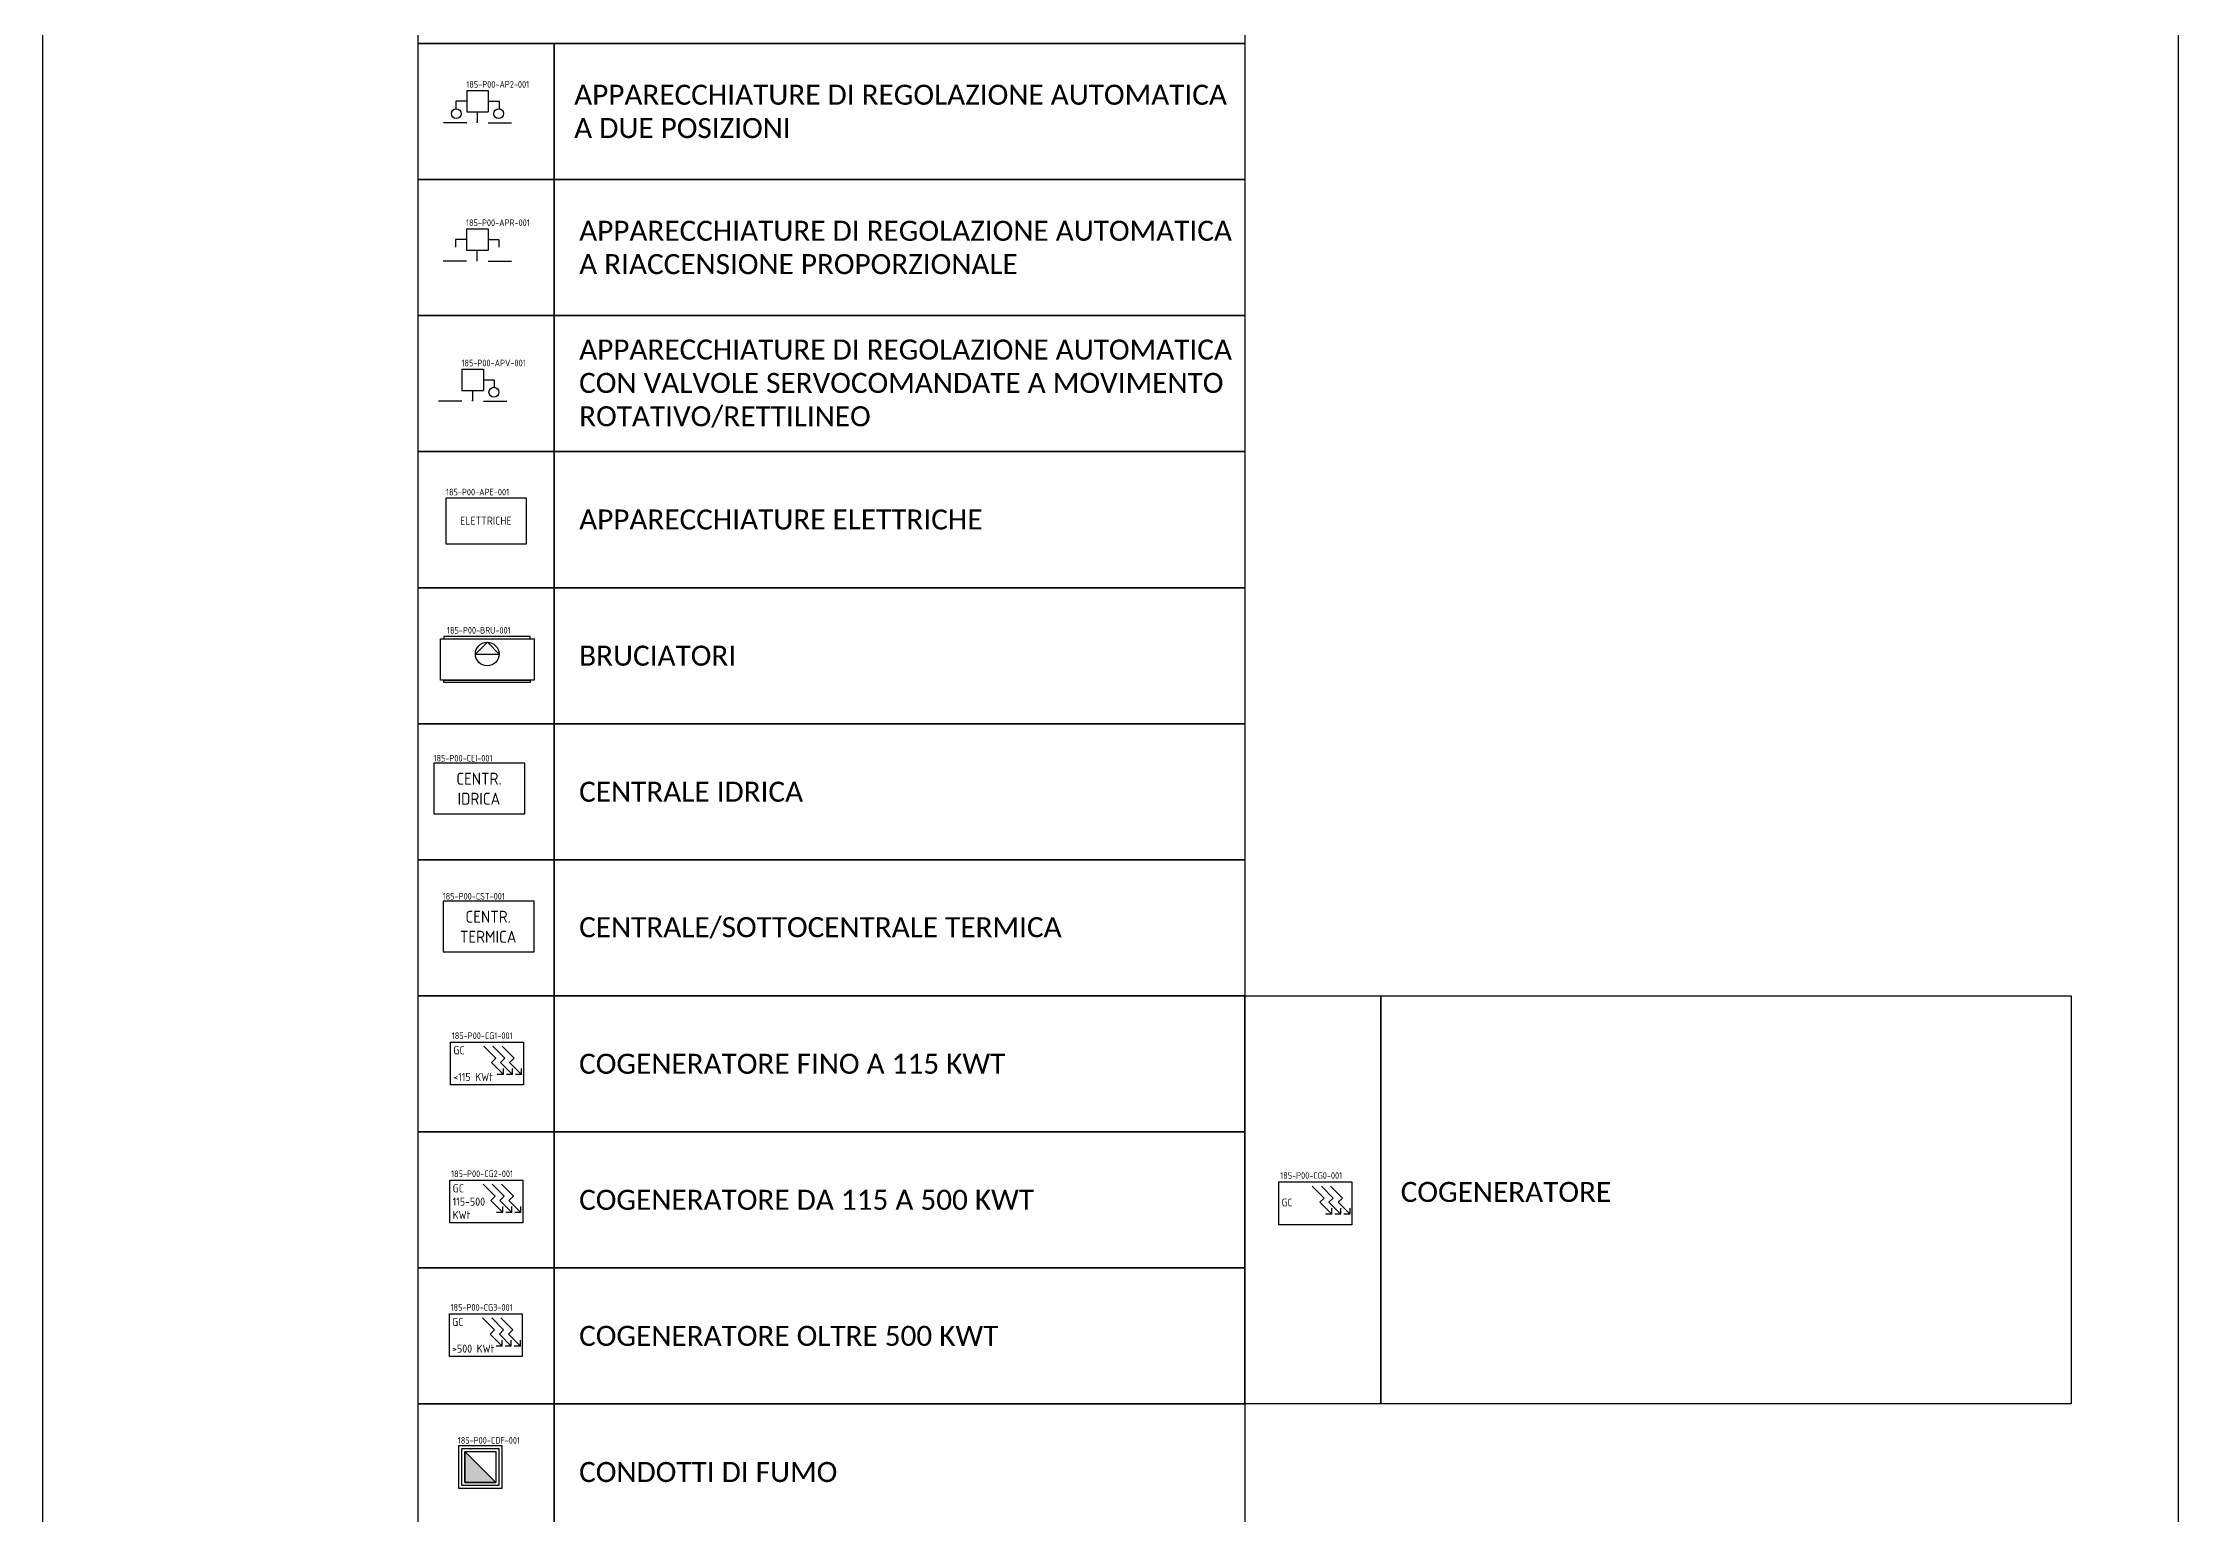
# Model space of a CAD drawing. Header units: millimetres. Extents: x -605.1 to -535.8, y -486.8 to -421.1.
# Drawn here: x -575.77 to -559.75, y -454.04 to -443.01 of the extents above; entities that cross this region are included whole.
import ezdxf

# ---------------------------------------------------------------- set-up
doc = ezdxf.new("R2010")
doc.units = ezdxf.units.MM
for name, color, linetype in [('00_Legenda-Linee', 7, 'Continuous'), ('A-Testo', 7, 'Continuous'), ('I-Impianti Climatizzazione Invernale', 5, 'Continuous'), ('Z-RM', 5, 'Continuous')]:
    doc.layers.add(name, color=color, linetype=linetype)
doc.styles.get("Standard").update_dxf_attribs({"font": 'isocp.shx'})

# ---------------------------------------------------------------- blocks, each defined once
blk = doc.blocks.new('VALVOLA')
for p, q in [((-0.4, 0), (-0.1, 0)), ((-0.1, 0.1), (0.1, -0.1)), ((-0.1, -0.1), (0.1, 0.1)), ((-0.1, 0.1), (-0.1, -0.1)), ((0.1, 0.1), (0.1, -0.1)), ((0.1, 0), (0.4, 0))]:
    blk.add_line(p, q)
blk.add_attdef('CODICE', (-0.1, 0.1), '', height=0.05)
at = {"flags": 1}
for tag, p in [('CODICE_LOCALE', (-0.2, -0.2)), ('DENOMINAZIONE_APPARATO', (-0.2, -0.3)), ('NOTE', (-0.2, -0.5)), ('FOTO', (-0.2, -0.6)), ('NUMERO_VALVOLE', (-0.2, -0.6)), ('STATO_CONSERVAZIONE', (-0.2, -0.7)), ('COD_APPARATO_01', (-0.2, -0.9)), ('COD_APPARATO_02', (-0.2, -0.9)), ('COD_APPARATO_03', (-0.2, -1)), ('COD_APPARATO_04', (-0.2, -1.1)), ('COD_APPARATO_05', (-0.2, -1.2)), ('COD_APPARATO_06', (-0.2, -1.3)), ('COD_APPARATO_07', (-0.2, -1.4)), ('COD_APPARATO_08', (-0.2, -1.5)), ('COD_APPARATO_09', (-0.2, -1.5)), ('COD_APPARATO_10', (-0.2, -1.6)), ('GC', (-0.2, -1.7)), ('GF', (-0.2, -1.8)), ('VCT', (-0.2, -1.9)), ('VCL', (-0.2, -2)), ('VSAN', (-0.2, -2.1)), ('VCC', (-0.2, -2.2)), ('ATTRIBUTO_01', (-0.2, -2.3)), ('ATTRIBUTO_02', (-0.2, -2.3)), ('ATTRIBUTO_03', (-0.2, -2.4)), ('ATTRIBUTO_04', (-0.2, -2.5)), ('ATTRIBUTO_05', (-0.2, -2.6)), ('ATTRIBUTO_06', (-0.2, -2.7)), ('ATTRIBUTO_07', (-0.2, -2.8)), ('ATTRIBUTO_08', (-0.2, -2.9)), ('ATTRIBUTO_09', (-0.2, -3)), ('ATTRIBUTO_10', (-0.2, -3.1))]:
    blk.add_attdef(tag, p, '', height=0.05, dxfattribs=at)
blk = doc.blocks.new('REGOLAZIONE_AUTOMATICA_DUE-P')
for p, q in [((-0.081, 0.162), (-0.162, 0.162)), ((-0.162, 0.162), (-0.162, 0.105)), ((-0.081, 0.242), (-0.081, 0.081)), ((-0.081, 0.242), (0.081, 0.242)), ((0.081, 0.242), (0.081, 0.081)), ((0.081, 0.162), (0.162, 0.162)), ((0.162, 0.162), (0.162, 0.105)), ((-0.081, 0.081), (0.081, 0.081)), ((0, 0), (0, 0.081)), ((-0.081, 0), (-0.256, 0)), ((0.081, 0), (0.256, 0))]:
    blk.add_line(p, q)
for centre in [(-0.159, 0.068), (0.159, 0.068)]:
    blk.add_circle(centre, 0.0371)
at = {"xscale": 0.003366126230431643, "yscale": 0.003366126230431643, "zscale": 0.003366126230431643}
blk.add_blockref('VALVOLA', (-0.005, 0.006), dxfattribs=at)
blk.add_attdef('CODICE', (-0.084, 0.262), '', height=0.05)
at = {"flags": 1}
for tag, p in [('CODICE_LOCALE', (-0.235, -0.151)), ('DENOMINAZIONE_APPARATO', (-0.229, -0.252)), ('NOTE', (-0.217, -0.353)), ('FOTO', (-0.225, -0.45)), ('STATO_CONSERVAZIONE', (-0.245, -0.64)), ('MODELLO', (-0.24, -0.543)), ('GC', (-0.227, -0.742)), ('GF', (-0.227, -0.829)), ('VCT', (-0.227, -0.91)), ('VCL', (-0.227, -0.996)), ('VSAN', (-0.227, -1.084)), ('VCC', (-0.227, -1.175)), ('ATTRIBUTO_01', (-0.223, -1.29)), ('ATTRIBUTO_02', (-0.223, -1.375)), ('ATTRIBUTO_03', (-0.223, -1.472)), ('ATTRIBUTO_04', (-0.223, -1.557)), ('ATTRIBUTO_05', (-0.223, -1.646)), ('ATTRIBUTO_06', (-0.223, -1.732)), ('ATTRIBUTO_07', (-0.223, -1.824)), ('ATTRIBUTO_08', (-0.223, -1.91)), ('ATTRIBUTO_09', (-0.223, -2.001)), ('ATTRIBUTO_10', (-0.223, -2.086))]:
    blk.add_attdef(tag, p, '', height=0.05, dxfattribs=at)
blk = doc.blocks.new('REGOLAZIONE_AUTOMATICA')
for p, q in [((-0.081, 0.162), (-0.162, 0.162)), ((-0.162, 0.162), (-0.162, 0.105)), ((-0.081, 0.242), (-0.081, 0.081)), ((-0.081, 0.242), (0.081, 0.242)), ((0.081, 0.242), (0.081, 0.081)), ((0.081, 0.162), (0.162, 0.162)), ((0.162, 0.162), (0.162, 0.105)), ((-0.081, 0.081), (0.081, 0.081)), ((0, 0), (0, 0.081)), ((-0.081, 0), (-0.256, 0)), ((0.081, 0), (0.256, 0))]:
    blk.add_line(p, q)
at = {"xscale": 0.003366126230431643, "yscale": 0.003366126230431643, "zscale": 0.003366126230431643}
blk.add_blockref('VALVOLA', (-0.005, 0.006), dxfattribs=at)
blk.add_attdef('CODICE', (-0.084, 0.262), '', height=0.05)
at = {"flags": 1}
for tag, p in [('CODICE_LOCALE', (-0.13, -0.169)), ('DENOMINAZIONE_APPARATO', (-0.124, -0.27)), ('NOTE', (-0.112, -0.371)), ('STATO_CONSERVAZIONE', (-0.109, -0.475)), ('GC', (-0.091, -0.577)), ('GF', (-0.091, -0.665)), ('VCT', (-0.091, -0.745)), ('VCL', (-0.091, -0.832)), ('VSAN', (-0.091, -0.92)), ('VCC', (-0.091, -1.01)), ('ATTRIBUTO_01', (-0.086, -1.125)), ('ATTRIBUTO_02', (-0.086, -1.211)), ('ATTRIBUTO_03', (-0.086, -1.307)), ('ATTRIBUTO_04', (-0.086, -1.393)), ('ATTRIBUTO_05', (-0.086, -1.482)), ('ATTRIBUTO_06', (-0.086, -1.567)), ('ATTRIBUTO_07', (-0.086, -1.66)), ('ATTRIBUTO_08', (-0.086, -1.745)), ('ATTRIBUTO_09', (-0.086, -1.836)), ('ATTRIBUTO_10', (-0.086, -1.922))]:
    blk.add_attdef(tag, p, '', height=0.05, dxfattribs=at)
blk = doc.blocks.new('VALVMOTOR')
for p, q in [((-0.081, 0.242), (-0.081, 0.081)), ((-0.081, 0.242), (0.081, 0.242)), ((0.081, 0.242), (0.081, 0.081)), ((0.081, 0.162), (0.162, 0.162)), ((0.162, 0.162), (0.162, 0.105)), ((-0.081, 0.081), (0.081, 0.081)), ((0, 0), (0, 0.081)), ((-0.081, 0), (-0.256, 0)), ((0.081, 0), (0.256, 0))]:
    blk.add_line(p, q)
blk.add_circle((0.159, 0.068), 0.0371)
at = {"xscale": 0.003366126230431643, "yscale": 0.003366126230431643, "zscale": 0.003366126230431643}
blk.add_blockref('VALVOLA', (-0.005, 0.006), dxfattribs=at)
blk.add_attdef('CODICE', (-0.084, 0.262), '', height=0.05)
at = {"flags": 1}
for tag, p in [('CODICE_LOCALE', (-0.164, -0.214)), ('DENOMINAZIONE_APPARATO', (-0.158, -0.316)), ('FOTO', (-0.154, -0.514)), ('NOTE', (-0.146, -0.416)), ('MARCA', (-0.149, -0.591)), ('STATO_CONSERVAZIONE', (-0.149, -0.804)), ('MODELLO', (-0.144, -0.707)), ('GC', (-0.131, -0.906)), ('GF', (-0.131, -0.994)), ('VCT', (-0.131, -1.074)), ('VCL', (-0.131, -1.161)), ('VSAN', (-0.131, -1.248)), ('VCC', (-0.131, -1.339)), ('ATTRIBUTO_01', (-0.127, -1.454)), ('ATTRIBUTO_02', (-0.127, -1.539)), ('ATTRIBUTO_03', (-0.127, -1.636)), ('ATTRIBUTO_04', (-0.127, -1.721)), ('ATTRIBUTO_05', (-0.127, -1.81)), ('ATTRIBUTO_06', (-0.127, -1.896)), ('ATTRIBUTO_07', (-0.127, -1.988)), ('ATTRIBUTO_08', (-0.127, -2.074)), ('ATTRIBUTO_09', (-0.127, -2.165)), ('ATTRIBUTO_10', (-0.127, -2.25))]:
    blk.add_attdef(tag, p, '', height=0.05, dxfattribs=at)
blk = doc.blocks.new('APP_ELETTRICHE')
blk.add_lwpolyline([(-0.3, 0.349), (0.3, 0.349), (0.3, 0), (-0.3, 0)], close=True)
at = {"insert": (-0.001, 0.177), "char_height": 0.06, "width": 0.4804, "attachment_point": 5}
blk.add_mtext('ELETTRICHE', dxfattribs=at)
blk.add_attdef('CODICE', (-0.3, 0.366), '', height=0.05)
at = {"flags": 1}
for tag, p in [('CODICE_LOCALE', (-0.294, -0.209)), ('DENOMINAZIONE_APPARATO', (-0.289, -0.311)), ('NOTE', (-0.289, -0.443)), ('MARCA', (-0.293, -0.647)), ('FOTO', (-0.29, -0.548)), ('TIPO', (-0.293, -0.848)), ('MODELLO', (-0.289, -0.743)), ('STATO_CONSERVAZIONE', (-0.293, -0.94)), ('GC', (-0.288, -1.054)), ('GF', (-0.288, -1.141)), ('VCT', (-0.288, -1.222)), ('VCL', (-0.288, -1.308)), ('VSAN', (-0.288, -1.396)), ('VCC', (-0.288, -1.487)), ('ATTRIBUTO_01', (-0.295, -1.585)), ('ATTRIBUTO_02', (-0.295, -1.671)), ('ATTRIBUTO_03', (-0.295, -1.767)), ('ATTRIBUTO_04', (-0.294, -1.852)), ('ATTRIBUTO_05', (-0.294, -1.941)), ('ATTRIBUTO_06', (-0.294, -2.027)), ('ATTRIBUTO_07', (-0.294, -2.12)), ('ATTRIBUTO_08', (-0.294, -2.205)), ('ATTRIBUTO_09', (-0.294, -2.296)), ('ATTRIBUTO_10', (-0.294, -2.381))]:
    blk.add_attdef(tag, p, '', height=0.05, dxfattribs=at)
blk = doc.blocks.new('BRUCIATORE')
for points in [[(-0.348, 0.327), (0.353, 0.327), (0.353, 0.018), (-0.348, 0.018)], [(-0.324, 0.327), (0.324, 0.327), (0.324, 0.345), (-0.324, 0.345)], [(-0.324, 0.018), (0.324, 0.018), (0.324, 0), (-0.324, 0)]]:
    blk.add_lwpolyline(points, close=True)
blk.add_lwpolyline([(-0.086, 0.213), (0.091, 0.213), (0.003, 0.302), (-0.086, 0.213)])
blk.add_circle((0.002, 0.213), 0.0888)
blk.add_attdef('CODICE', (-0.3, 0.366), '', height=0.05)
at = {"flags": 1}
for tag, p in [('CODICE_LOCALE', (-0.354, -0.193)), ('DENOMINAZIONE_APPARATO', (-0.349, -0.295)), ('NOTE', (-0.349, -0.427)), ('MARCA', (-0.353, -0.631)), ('FOTO', (-0.349, -0.532)), ('TIPO', (-0.353, -0.832)), ('MODELLO', (-0.349, -0.727)), ('ANNO_COSTRUZIONE_INSTALLAZIONE', (-0.358, -0.934)), ('STATO_CONSERVAZIONE', (-0.351, -1.054)), ('POTENZIALITA', (-0.343, -1.153)), ('UNITA_MISURA_POTENZA', (-0.344, -1.24)), ('CODICE_STORICO', (-0.342, -1.331)), ('MATRICOLA', (-0.344, -1.418)), ('UTENZA_SERVITA', (-0.344, -1.511)), ('GC', (-0.339, -1.629)), ('VCT', (-0.339, -1.797)), ('GF', (-0.339, -1.717)), ('VCL', (-0.339, -1.884)), ('VSAN', (-0.339, -1.972)), ('VCC', (-0.339, -2.062)), ('ATTRIBUTO_01', (-0.346, -2.161)), ('ATTRIBUTO_02', (-0.346, -2.246)), ('ATTRIBUTO_03', (-0.346, -2.343)), ('ATTRIBUTO_04', (-0.345, -2.428)), ('ATTRIBUTO_05', (-0.345, -2.517)), ('ATTRIBUTO_06', (-0.345, -2.603)), ('ATTRIBUTO_07', (-0.345, -2.695)), ('ATTRIBUTO_08', (-0.345, -2.781)), ('ATTRIBUTO_09', (-0.345, -2.872)), ('ATTRIBUTO_10', (-0.345, -2.957))]:
    blk.add_attdef(tag, p, '', height=0.05, dxfattribs=at)
blk = doc.blocks.new('CENTRALE_IDRICA')
blk.add_lwpolyline([(-0.341, 0), (0.341, 0), (0.341, 0.38), (-0.341, 0.38)], close=True)
at = {"insert": (-0.003, 0.189), "char_height": 0.09, "width": 0.4804, "attachment_point": 5}
blk.add_mtext('CENTR. IDRICA', dxfattribs=at)
blk.add_attdef('CODICE', (-0.344, 0.393), '', height=0.05)
at = {"flags": 1}
for tag, p in [('CODICE_LOCALE', (-0.337, -0.232)), ('DENOMINAZIONE_APPARATO', (-0.331, -0.335)), ('FOTO', (-0.338, -0.517)), ('NOTE', (-0.332, -0.428)), ('STATO_CONSERVAZIONE', (-0.336, -0.613)), ('GC', (-0.337, -0.705)), ('GF', (-0.337, -0.793)), ('VCT', (-0.337, -0.873)), ('VCL', (-0.337, -0.96)), ('VSAN', (-0.337, -1.048)), ('VCC', (-0.337, -1.138)), ('ATTRIBUTO_01', (-0.343, -1.237)), ('ATTRIBUTO_02', (-0.343, -1.322)), ('ATTRIBUTO_03', (-0.343, -1.419)), ('ATTRIBUTO_04', (-0.343, -1.504)), ('ATTRIBUTO_05', (-0.343, -1.593)), ('ATTRIBUTO_06', (-0.343, -1.679)), ('ATTRIBUTO_07', (-0.343, -1.771)), ('ATTRIBUTO_08', (-0.343, -1.857)), ('ATTRIBUTO_09', (-0.343, -1.948)), ('ATTRIBUTO_10', (-0.343, -2.033))]:
    blk.add_attdef(tag, p, '', height=0.05, dxfattribs=at)
blk = doc.blocks.new('CENTRALE_TERMICA')
blk.add_lwpolyline([(-0.341, 0), (0.341, 0), (0.341, 0.38), (-0.341, 0.38)], close=True)
at = {"insert": (-0.003, 0.189), "char_height": 0.09, "width": 0.4804, "attachment_point": 5}
blk.add_mtext('CENTR. TERMICA', dxfattribs=at)
blk.add_attdef('CODICE', (-0.344, 0.393), '', height=0.05)
at = {"flags": 1}
for tag, p in [('CODICE_LOCALE', (-0.329, -0.135)), ('DENOMINAZIONE_APPARATO', (-0.324, -0.238)), ('NOTE', (-0.324, -0.331)), ('FOTO', (-0.331, -0.42)), ('STATO_CONSERVAZIONE', (-0.329, -0.515)), ('GC', (-0.33, -0.608)), ('VCT', (-0.33, -0.776)), ('GF', (-0.33, -0.696)), ('VCL', (-0.33, -0.863)), ('VSAN', (-0.33, -0.951)), ('ATTRIBUTO_01', (-0.336, -1.14)), ('VCC', (-0.33, -1.041)), ('ATTRIBUTO_02', (-0.336, -1.225)), ('ATTRIBUTO_03', (-0.336, -1.321)), ('ATTRIBUTO_04', (-0.336, -1.407)), ('ATTRIBUTO_05', (-0.336, -1.496)), ('ATTRIBUTO_06', (-0.336, -1.581)), ('ATTRIBUTO_07', (-0.336, -1.674)), ('ATTRIBUTO_08', (-0.336, -1.76)), ('ATTRIBUTO_09', (-0.336, -1.85)), ('ATTRIBUTO_10', (-0.336, -1.936))]:
    blk.add_attdef(tag, p, '', height=0.05, dxfattribs=at)
blk = doc.blocks.new('GRUPCOGEN_115')
blk.add_lwpolyline([(-0.273, 0.322), (0.273, 0.322), (0.273, 0), (-0.273, 0)], close=True)
for points in [[(0.123, 0.079), (0.033, 0.168), (0.066, 0.2), (-0.024, 0.29)], [(0.191, 0.079), (0.102, 0.168), (0.134, 0.2), (0.045, 0.29)], [(0.26, 0.079), (0.17, 0.168), (0.203, 0.2), (0.113, 0.29)], [(0.123, 0.079), (0.077, 0.079)], [(0.123, 0.079), (0.123, 0.124)], [(0.191, 0.079), (0.146, 0.079)], [(0.191, 0.079), (0.191, 0.124)], [(0.26, 0.079), (0.214, 0.079)], [(0.26, 0.079), (0.26, 0.124)]]:
    blk.add_lwpolyline(points)
at = {"insert": (-0.012, 0.16), "char_height": 0.06, "width": 0.4804, "attachment_point": 5}
blk.add_mtext('\\pxql;GC\\P{\\Fromans|c228;\\P}<115 KWt', dxfattribs=at)
blk.add_attdef('CODICE', (-0.264, 0.344), '', height=0.05)
at = {"flags": 1}
for tag, p in [('CODICE_LOCALE', (-0.277, -0.105)), ('DENOMINAZIONE_APPARATO', (-0.271, -0.207)), ('NOTE', (-0.271, -0.301)), ('FOTO', (-0.278, -0.389)), ('MARCA', (-0.274, -0.49)), ('MODELLO', (-0.274, -0.581)), ('TIPO', (-0.27, -0.669)), ('ANNO_COSTRUZIONE_INSTALLAZIONE', (-0.276, -0.765)), ('STATO_CONSERVAZIONE', (-0.278, -0.862)), ('POTENZIALITA', (-0.275, -0.965)), ('UNITA_MISURA_POTENZA', (-0.275, -1.052)), ('CODICE_STORICO', (-0.272, -1.143)), ('MATRICOLA', (-0.273, -1.231)), ('POTENZA_NOMINALE', (-0.272, -1.317)), ('ORE_FUNZIONAMENTO', (-0.27, -1.4)), ('GC', (-0.264, -1.501)), ('GF', (-0.264, -1.588)), ('VCT', (-0.264, -1.668)), ('VCL', (-0.264, -1.755)), ('VSAN', (-0.264, -1.843)), ('VCC', (-0.264, -1.933)), ('ATTRIBUTO_01', (-0.27, -2.032)), ('ATTRIBUTO_02', (-0.27, -2.117)), ('ATTRIBUTO_03', (-0.27, -2.214)), ('ATTRIBUTO_04', (-0.27, -2.299)), ('ATTRIBUTO_05', (-0.27, -2.388)), ('ATTRIBUTO_06', (-0.27, -2.474)), ('ATTRIBUTO_07', (-0.27, -2.566)), ('ATTRIBUTO_08', (-0.27, -2.652)), ('ATTRIBUTO_09', (-0.27, -2.743)), ('ATTRIBUTO_10', (-0.27, -2.828))]:
    blk.add_attdef(tag, p, '', height=0.05, dxfattribs=at)
blk = doc.blocks.new('GRUPCOGEN_115-500')
blk.add_lwpolyline([(-0.273, 0.322), (0.273, 0.322), (0.273, 0), (-0.273, 0)], close=True)
for points in [[(0.123, 0.079), (0.033, 0.168), (0.066, 0.2), (-0.024, 0.29)], [(0.191, 0.079), (0.102, 0.168), (0.134, 0.2), (0.045, 0.29)], [(0.26, 0.079), (0.17, 0.168), (0.203, 0.2), (0.113, 0.29)], [(0.123, 0.079), (0.077, 0.079)], [(0.123, 0.079), (0.123, 0.124)], [(0.191, 0.079), (0.146, 0.079)], [(0.191, 0.079), (0.191, 0.124)], [(0.26, 0.079), (0.214, 0.079)], [(0.26, 0.079), (0.26, 0.124)]]:
    blk.add_lwpolyline(points)
at = {"insert": (-0.012, 0.16), "char_height": 0.06, "width": 0.4804, "attachment_point": 5}
blk.add_mtext('\\pxql;{\\Fisocp.shx|c228;GC\\P115-500 \\PKWt}', dxfattribs=at)
blk.add_attdef('CODICE', (-0.264, 0.344), '', height=0.05)
at = {"flags": 1}
for tag, p in [('CODICE_LOCALE', (-0.277, -0.105)), ('DENOMINAZIONE_APPARATO', (-0.271, -0.207)), ('NOTE', (-0.271, -0.301)), ('FOTO', (-0.278, -0.389)), ('MARCA', (-0.274, -0.49)), ('MODELLO', (-0.274, -0.581)), ('TIPO', (-0.27, -0.669)), ('ANNO_COSTRUZIONE_INSTALLAZIONE', (-0.276, -0.765)), ('STATO_CONSERVAZIONE', (-0.278, -0.862)), ('POTENZIALITA', (-0.275, -0.965)), ('UNITA_MISURA_POTENZA', (-0.275, -1.052)), ('CODICE_STORICO', (-0.272, -1.143)), ('MATRICOLA', (-0.273, -1.231)), ('POTENZA_NOMINALE', (-0.272, -1.317)), ('ORE_FUNZIONAMENTO', (-0.27, -1.4)), ('GC', (-0.264, -1.501)), ('GF', (-0.264, -1.588)), ('VCT', (-0.264, -1.668)), ('VCL', (-0.264, -1.755)), ('VSAN', (-0.264, -1.843)), ('VCC', (-0.264, -1.933)), ('ATTRIBUTO_01', (-0.27, -2.032)), ('ATTRIBUTO_02', (-0.27, -2.117)), ('ATTRIBUTO_03', (-0.27, -2.214)), ('ATTRIBUTO_04', (-0.27, -2.299)), ('ATTRIBUTO_05', (-0.27, -2.388)), ('ATTRIBUTO_06', (-0.27, -2.474)), ('ATTRIBUTO_07', (-0.27, -2.566)), ('ATTRIBUTO_08', (-0.27, -2.652)), ('ATTRIBUTO_09', (-0.27, -2.743)), ('ATTRIBUTO_10', (-0.27, -2.828))]:
    blk.add_attdef(tag, p, '', height=0.05, dxfattribs=at)
blk = doc.blocks.new('GRUPCOGEN_500')
blk.add_lwpolyline([(-0.273, 0.322), (0.273, 0.322), (0.273, 0), (-0.273, 0)], close=True)
for points in [[(0.123, 0.079), (0.033, 0.168), (0.066, 0.2), (-0.024, 0.29)], [(0.191, 0.079), (0.102, 0.168), (0.134, 0.2), (0.045, 0.29)], [(0.26, 0.079), (0.17, 0.168), (0.203, 0.2), (0.113, 0.29)], [(0.123, 0.079), (0.077, 0.079)], [(0.123, 0.079), (0.123, 0.124)], [(0.191, 0.079), (0.146, 0.079)], [(0.191, 0.079), (0.191, 0.124)], [(0.26, 0.079), (0.214, 0.079)], [(0.26, 0.079), (0.26, 0.124)]]:
    blk.add_lwpolyline(points)
at = {"insert": (-0.012, 0.16), "char_height": 0.06, "width": 0.4804, "attachment_point": 5}
blk.add_mtext('\\pxql;{\\Fisocp.shx|c228;GC\\P\\Fromans|c228;\\P\\Fisocp.shx|c228;>500 KWt}', dxfattribs=at)
blk.add_attdef('CODICE', (-0.264, 0.344), '', height=0.05)
at = {"flags": 1}
for tag, p in [('CODICE_LOCALE', (-0.277, -0.105)), ('DENOMINAZIONE_APPARATO', (-0.271, -0.207)), ('NOTE', (-0.271, -0.301)), ('FOTO', (-0.278, -0.389)), ('MARCA', (-0.274, -0.49)), ('MODELLO', (-0.274, -0.581)), ('TIPO', (-0.27, -0.669)), ('ANNO_COSTRUZIONE_INSTALLAZIONE', (-0.276, -0.765)), ('STATO_CONSERVAZIONE', (-0.278, -0.862)), ('POTENZIALITA', (-0.275, -0.965)), ('UNITA_MISURA_POTENZA', (-0.275, -1.052)), ('CODICE_STORICO', (-0.272, -1.143)), ('MATRICOLA', (-0.273, -1.231)), ('POTENZA_NOMINALE', (-0.272, -1.317)), ('ORE_FUNZIONAMENTO', (-0.27, -1.4)), ('GC', (-0.264, -1.501)), ('GF', (-0.264, -1.588)), ('VCT', (-0.264, -1.668)), ('VCL', (-0.264, -1.755)), ('VSAN', (-0.264, -1.843)), ('VCC', (-0.264, -1.933)), ('ATTRIBUTO_01', (-0.27, -2.032)), ('ATTRIBUTO_02', (-0.27, -2.117)), ('ATTRIBUTO_03', (-0.27, -2.214)), ('ATTRIBUTO_04', (-0.27, -2.299)), ('ATTRIBUTO_05', (-0.27, -2.388)), ('ATTRIBUTO_06', (-0.27, -2.474)), ('ATTRIBUTO_07', (-0.27, -2.566)), ('ATTRIBUTO_08', (-0.27, -2.652)), ('ATTRIBUTO_09', (-0.27, -2.743)), ('ATTRIBUTO_10', (-0.27, -2.828))]:
    blk.add_attdef(tag, p, '', height=0.05, dxfattribs=at)
blk = doc.blocks.new('GRUPCOGEN')
blk.add_lwpolyline([(-0.273, 0.322), (0.273, 0.322), (0.273, 0), (-0.273, 0)], close=True)
for points in [[(0.123, 0.079), (0.033, 0.168), (0.066, 0.2), (-0.024, 0.29)], [(0.191, 0.079), (0.102, 0.168), (0.134, 0.2), (0.045, 0.29)], [(0.26, 0.079), (0.17, 0.168), (0.203, 0.2), (0.113, 0.29)], [(0.123, 0.079), (0.077, 0.079)], [(0.123, 0.079), (0.123, 0.124)], [(0.191, 0.079), (0.146, 0.079)], [(0.191, 0.079), (0.191, 0.124)], [(0.26, 0.079), (0.214, 0.079)], [(0.26, 0.079), (0.26, 0.124)]]:
    blk.add_lwpolyline(points)
blk.add_text('GC', height=0.057).set_placement((-0.253, 0.138))
blk.add_attdef('CODICE', (-0.264, 0.344), '', height=0.05)
at = {"flags": 1}
for tag, p in [('CODICE_LOCALE', (-0.271, -0.091)), ('DENOMINAZIONE_APPARATO', (-0.27, -0.193)), ('TAGLIA', (-0.271, -0.294)), ('NOTE', (-0.245, -0.395)), ('FOTO', (-0.244, -0.507)), ('MARCA', (-0.252, -0.612)), ('TIPO', (-0.255, -0.818)), ('MODELLO', (-0.248, -0.711)), ('ANNO_COSTRUZIONE_INSTALLAZIONE', (-0.238, -0.914)), ('POTENZIALITA', (-0.241, -1.13)), ('STATO_CONSERVAZIONE', (-0.236, -1.012)), ('CODICE_STORICO', (-0.218, -1.324)), ('UNITA_MISURA_POTENZA', (-0.217, -1.225)), ('MATRICOLA', (-0.235, -1.411)), ('POTENZA_NOMINALE', (-0.242, -1.505)), ('ORE_FUNZIONAMENTO', (-0.24, -1.597)), ('GC', (-0.245, -1.705)), ('GF', (-0.245, -1.793)), ('VCT', (-0.245, -1.873)), ('VCL', (-0.245, -1.96)), ('VSAN', (-0.245, -2.047)), ('ATTRIBUTO_01', (-0.252, -2.236)), ('VCC', (-0.245, -2.138)), ('ATTRIBUTO_02', (-0.252, -2.322)), ('ATTRIBUTO_03', (-0.252, -2.418)), ('ATTRIBUTO_04', (-0.252, -2.504)), ('ATTRIBUTO_05', (-0.252, -2.593)), ('ATTRIBUTO_06', (-0.252, -2.678)), ('ATTRIBUTO_07', (-0.252, -2.771)), ('ATTRIBUTO_08', (-0.252, -2.856)), ('ATTRIBUTO_09', (-0.252, -2.947)), ('ATTRIBUTO_10', (-0.252, -3.033))]:
    blk.add_attdef(tag, p, '', height=0.05, dxfattribs=at)
blk = doc.blocks.new('CAMINO')
at = {"transparency": 33554687}
h = blk.add_hatch(color=256, dxfattribs=at)
h.dxf.hatch_style = 1
h.paths.add_polyline_path([(-0.116, 0.045), (0.116, 0.045), (-0.116, 0.277)])
for points in [[(-0.161, 0.322), (0.161, 0.322), (0.161, 0), (-0.161, 0)], [(-0.139, 0.3), (0.139, 0.3), (0.139, 0.022), (-0.139, 0.022)], [(-0.116, 0.277), (0.116, 0.277), (0.116, 0.045), (-0.116, 0.045)]]:
    blk.add_lwpolyline(points, close=True)
blk.add_lwpolyline([(-0.116, 0.277), (-0.116, 0.045), (0.116, 0.045), (-0.116, 0.277)])
blk.add_attdef('CODICE', (-0.169, 0.336), '', height=0.05)
at = {"flags": 1}
for tag, p in [('CODICE_LOCALE', (-0.168, -0.074)), ('DENOMINAZIONE_APPARATO', (-0.163, -0.176)), ('FOTO', (-0.17, -0.359)), ('NOTE', (-0.163, -0.27)), ('STATO_CONSERVAZIONE', (-0.168, -0.454)), ('GC', (-0.168, -0.547)), ('GF', (-0.168, -0.635)), ('VCT', (-0.168, -0.715)), ('VCL', (-0.168, -0.802)), ('VSAN', (-0.168, -0.889)), ('VCC', (-0.168, -0.98)), ('ATTRIBUTO_01', (-0.175, -1.078)), ('ATTRIBUTO_02', (-0.175, -1.164)), ('ATTRIBUTO_03', (-0.175, -1.26)), ('ATTRIBUTO_04', (-0.175, -1.346)), ('ATTRIBUTO_05', (-0.175, -1.435)), ('ATTRIBUTO_06', (-0.175, -1.52)), ('ATTRIBUTO_07', (-0.175, -1.613)), ('ATTRIBUTO_08', (-0.175, -1.698)), ('ATTRIBUTO_09', (-0.175, -1.789)), ('ATTRIBUTO_10', (-0.174, -1.875))]:
    blk.add_attdef(tag, p, '', height=0.05, dxfattribs=at)

msp = doc.modelspace()

# ---------------------------------------------------------------- linework, layer by layer
at = {"layer": '00_Legenda-Linee', "ltscale": 50}
for points in [[(-572.954, -441.992), (-566.754, -441.992), (-566.754, -443.012), (-572.954, -443.012)], [(-571.933, -443.012), (-566.754, -443.012), (-566.754, -444.032), (-571.933, -444.032)], [(-571.933, -444.032), (-566.754, -444.032), (-566.754, -445.052), (-571.933, -445.052)], [(-571.933, -445.052), (-566.754, -445.052), (-566.754, -446.072), (-571.933, -446.072)], [(-571.933, -446.072), (-566.754, -446.072), (-566.754, -447.093), (-571.933, -447.093)], [(-571.933, -447.093), (-566.754, -447.093), (-566.754, -448.113), (-571.933, -448.113)], [(-571.933, -448.113), (-566.754, -448.113), (-566.754, -449.133), (-571.933, -449.133)], [(-571.933, -449.133), (-566.754, -449.133), (-566.754, -450.153), (-571.933, -450.153)], [(-571.933, -450.153), (-566.754, -450.153), (-566.754, -451.173), (-571.933, -451.173)], [(-565.734, -450.153), (-560.555, -450.153), (-560.555, -453.213), (-565.734, -453.213)], [(-571.933, -451.173), (-566.754, -451.173), (-566.754, -452.193), (-571.933, -452.193)], [(-571.933, -452.193), (-566.754, -452.193), (-566.754, -453.213), (-571.933, -453.213)], [(-571.933, -453.213), (-566.754, -453.213), (-566.754, -454.234), (-571.933, -454.234)]]:
    msp.add_lwpolyline(points, close=True, dxfattribs=at)
at = {"layer": '00_Legenda-Linee'}
for points in [[(-572.954, -443.012), (-571.933, -443.012), (-571.933, -444.032), (-572.954, -444.032)], [(-572.954, -444.032), (-571.933, -444.032), (-571.933, -445.052), (-572.954, -445.052)], [(-572.954, -445.052), (-571.933, -445.052), (-571.933, -446.072), (-572.954, -446.072)], [(-572.954, -446.072), (-571.933, -446.072), (-571.933, -447.093), (-572.954, -447.093)], [(-572.954, -447.093), (-571.933, -447.093), (-571.933, -448.113), (-572.954, -448.113)], [(-572.954, -448.113), (-571.933, -448.113), (-571.933, -449.133), (-572.954, -449.133)], [(-572.954, -449.133), (-571.933, -449.133), (-571.933, -450.153), (-572.954, -450.153)], [(-572.954, -450.153), (-571.933, -450.153), (-571.933, -451.173), (-572.954, -451.173)], [(-566.754, -450.153), (-565.734, -450.153), (-565.734, -453.213), (-566.754, -453.213)], [(-572.954, -451.173), (-571.933, -451.173), (-571.933, -452.193), (-572.954, -452.193)], [(-572.954, -452.193), (-571.933, -452.193), (-571.933, -453.213), (-572.954, -453.213)], [(-572.954, -453.213), (-571.933, -453.213), (-571.933, -454.234), (-572.954, -454.234)]]:
    msp.add_lwpolyline(points, close=True, dxfattribs=at)
at = {"layer": 'Z-RM'}
msp.add_lwpolyline([(-575.769, -434.424), (-559.753, -434.424), (-559.753, -486.822), (-575.769, -486.822)], close=True, dxfattribs=at)

# ---------------------------------------------------------------- block references
at = {"layer": 'I-Impianti Climatizzazione Invernale'}
for name, p, values in [('REGOLAZIONE_AUTOMATICA_DUE-P', (-572.508, -443.606), {'CODICE': '185-P00-AP2-001'}), ('REGOLAZIONE_AUTOMATICA', (-572.51, -444.643), {'CODICE': '185-P00-APR-001'}), ('VALVMOTOR', (-572.544, -445.695), {'CODICE': '185-P00-APV-001'}), ('APP_ELETTRICHE', (-572.444, -446.767), {'CODICE': '185-P00-APE-001'}), ('BRUCIATORE', (-572.437, -447.803), {'CODICE': '185-P00-BRU-001'}), ('CENTRALE_IDRICA', (-572.494, -448.789), {'CODICE': '185-P00-CEI-001'}), ('CENTRALE_TERMICA', (-572.425, -449.824), {'CODICE': '185-P00-CST-001'}), ('GRUPCOGEN_115', (-572.437, -450.821), {'CODICE': '185-P00-CG1-001'}), ('GRUPCOGEN_115-500', (-572.442, -451.856), {'CODICE': '185-P00-CG2-001'}), ('GRUPCOGEN', (-566.224, -451.869), {'CODICE': '185-P00-CG0-001'}), ('GRUPCOGEN_500', (-572.446, -452.858), {'CODICE': '185-P00-CG3-001'}), ('CAMINO', (-572.487, -453.847), {'CODICE': '185-P00-CDF-001'})]:
    msp.add_blockref(name, p, dxfattribs=at).add_auto_attribs(values)

# ---------------------------------------------------------------- texts
at = {"layer": 'A-Testo', "char_height": 0.15, "width": 5.17894, "attachment_point": 4}
for s, insert in [('\\pxi0,l1;{\\fCalibri|b0|i0|c1|p0;APPARECCHIATURE DI REGOLAZIONE AUTOMATICA A DUE POSIZIONI}', (-571.933, -443.522)), ('\\pxi0,l1.25;{\\fCalibri|b0|i0|c1|p0;APPARECCHIATURE DI REGOLAZIONE AUTOMATICA A RIACCENSIONE PROPORZIONALE}', (-571.933, -444.542)), ('\\pxi0,l1.25;{\\fCalibri|b0|i0|c1|p0;APPARECCHIATURE DI REGOLAZIONE AUTOMATICA CON VALVOLE SERVOCOMANDATE A MOVIMENTO ROTATIVO/RETTILINEO}', (-571.933, -445.562)), ('\\pxi0,l1.25;{\\fCalibri|b0|i0|c1|p0;APPARECCHIATURE ELETTRICHE}', (-571.933, -446.582)), ('\\pxi0,l1.25;{\\fCalibri|b0|i0|c1|p0;BRUCIATORI}', (-571.933, -447.603)), ('\\pxi0,l1.25;{\\fCalibri|b0|i0|c1|p0;CENTRALE IDRICA}', (-571.933, -448.623)), ('\\pxi0,l1.25;{\\fCalibri|b0|i0|c1|p0;CENTRALE/SOTTOCENTRALE TERMICA}', (-571.933, -449.643)), ('\\pxi0,l1.25;{\\fCalibri|b0|i0|c1|p0;COGENERATORE FINO A 115 KWT}', (-571.933, -450.663)), ('\\pxi0,l1.25;{\\fCalibri|b0|i0|c1|p0;COGENERATORE DA 115 A 500 KWT}', (-571.933, -451.683)), ('\\pxi0,l1;{\\fCalibri|b0|i0|c1|p0;COGENERATORE}', (-565.734, -451.624)), ('\\pxi0,l1.25;{\\fCalibri|b0|i0|c1|p0;COGENERATORE OLTRE 500 KWT}', (-571.933, -452.703)), ('\\pxi0,l1.25;{\\fCalibri|b0|i0|c1|p0;CONDOTTI DI FUMO}', (-571.933, -453.724))]:
    msp.add_mtext(s, dxfattribs=dict(at, insert=insert))

doc.saveas('drawing.dxf')
